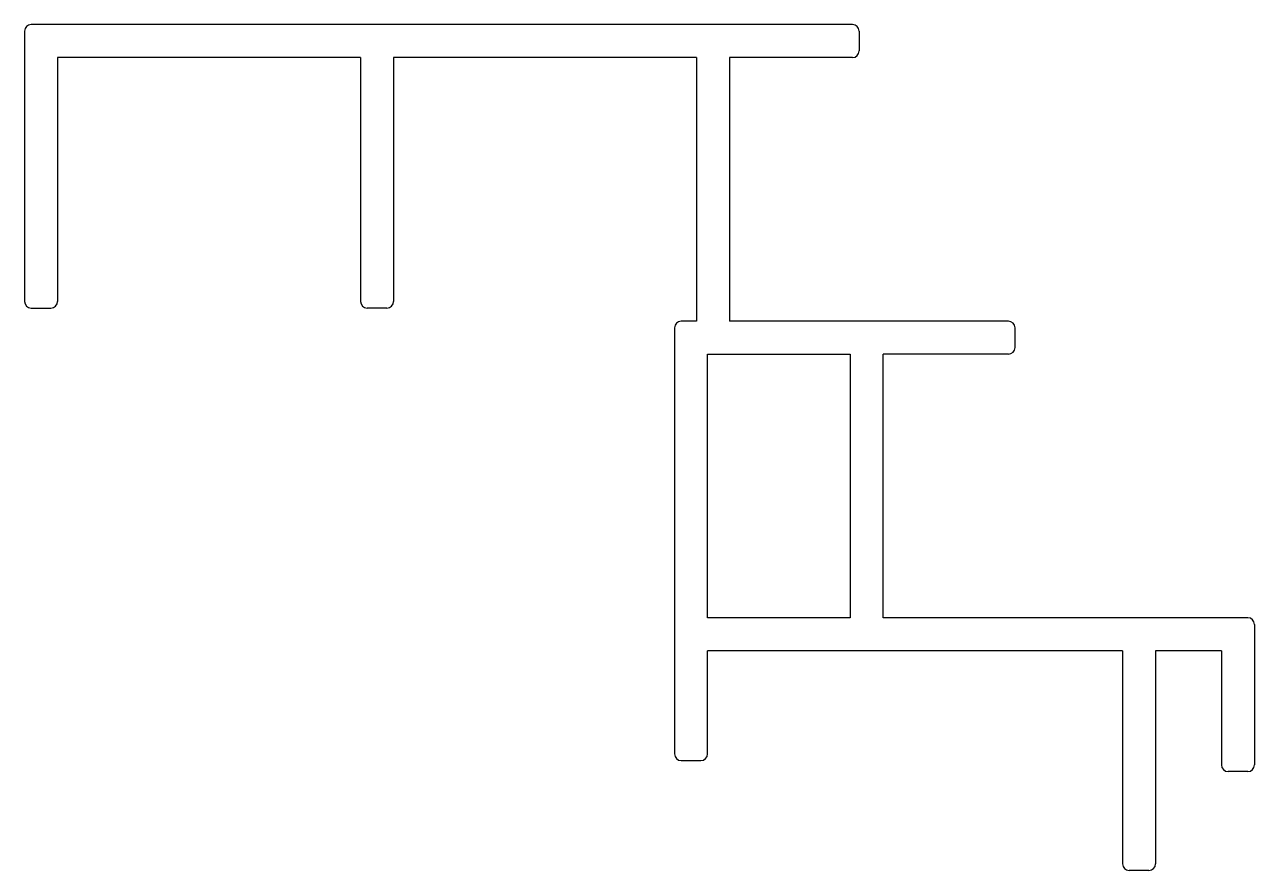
# Model space of a CAD drawing. Extents: x 2531.3 to 2587.3, y 1782.2 to 1820.7.
import ezdxf

# ---------------------------------------------------------------- set-up
doc = ezdxf.new("R2010")
doc.units = 0
doc.layers.get('0').update_dxf_attribs({"linetype": 'CONTINUOUS'})

msp = doc.modelspace()

# ---------------------------------------------------------------- linework, layer by layer
for p, q in [((2568.992, 1820.719), (2531.592, 1820.719)), ((2531.292, 1820.419), (2531.292, 1808.119)), ((2569.292, 1820.419), (2569.292, 1819.519)), ((2532.792, 1819.219), (2532.792, 1808.119)), ((2546.592, 1819.219), (2532.792, 1819.219)), ((2546.592, 1819.219), (2546.592, 1808.119)), ((2548.092, 1819.219), (2548.092, 1808.119)), ((2561.892, 1819.219), (2548.092, 1819.219)), ((2561.892, 1819.219), (2561.892, 1807.219)), ((2563.392, 1819.219), (2563.392, 1807.219)), ((2568.992, 1819.219), (2563.392, 1819.219)), ((2531.592, 1807.819), (2532.492, 1807.819)), ((2547.792, 1807.819), (2546.892, 1807.819)), ((2561.892, 1807.219), (2561.192, 1807.219)), ((2576.092, 1807.219), (2563.392, 1807.219)), ((2560.892, 1806.919), (2560.892, 1787.519)), ((2576.392, 1806.019), (2576.392, 1806.919)), ((2562.392, 1805.719), (2568.892, 1805.719)), ((2562.392, 1793.719), (2562.392, 1805.719)), ((2568.892, 1805.719), (2568.892, 1793.719)), ((2570.392, 1793.719), (2570.392, 1805.719)), ((2576.092, 1805.719), (2570.392, 1805.719)), ((2568.892, 1793.719), (2562.392, 1793.719)), ((2586.992, 1793.719), (2570.392, 1793.719)), ((2587.292, 1793.419), (2587.292, 1787.019)), ((2562.392, 1787.519), (2562.392, 1792.219)), ((2581.292, 1792.219), (2562.392, 1792.219)), ((2581.292, 1792.219), (2581.292, 1782.519)), ((2582.792, 1792.219), (2582.792, 1782.519)), ((2585.792, 1792.219), (2582.792, 1792.219)), ((2585.792, 1792.219), (2585.792, 1787.019)), ((2561.192, 1787.219), (2562.092, 1787.219)), ((2586.992, 1786.719), (2586.092, 1786.719)), ((2582.492, 1782.219), (2581.592, 1782.219))]:
    msp.add_line(p, q)
for centre, start, end in [((2531.592, 1820.419), 90, 180), ((2568.992, 1820.419), 0, 90), ((2568.992, 1819.519), 270, 360), ((2531.592, 1808.119), 180, 270), ((2532.492, 1808.119), 270, 360), ((2546.892, 1808.119), 180, 270), ((2547.792, 1808.119), 270, 360), ((2561.192, 1806.919), 90, 180), ((2576.092, 1806.919), 0, 90), ((2576.092, 1806.019), 270, 360), ((2586.992, 1793.419), 0, 90), ((2561.192, 1787.519), 180, 270), ((2562.092, 1787.519), 270, 360), ((2586.092, 1787.019), 180, 270), ((2586.992, 1787.019), 270, 360), ((2581.592, 1782.519), 180, 270), ((2582.492, 1782.519), 270, 360)]:
    msp.add_arc(centre, 0.3, start, end)

doc.saveas('drawing.dxf')
